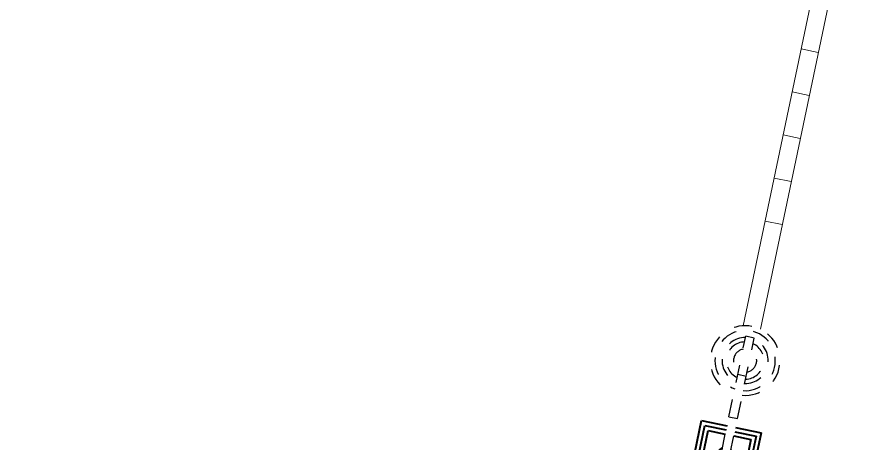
# Model space of a CAD drawing. Header units: metres. Extents: x 12093 to 20303, y 514 to 1412.
# Drawn here: x 19694.472 to 19699.289, y 710.385 to 712.808 of the extents above; entities that cross this region are included whole.
import ezdxf

# ---------------------------------------------------------------- set-up
doc = ezdxf.new("R2010")
doc.units = ezdxf.units.M
doc.linetypes.add('DASHED2', pattern=[9.525, 6.35, -3.175])
for name, color, linetype, lineweight in [('JARDINERA', 132, 'Continuous', 40), ('MANZANAS-ORIGINALES', 147, 'Continuous', 9), ('SARDINEL', 52, 'Continuous', 20), ('TEX', 81, 'Continuous', 13), ('text.-piso', 35, 'Continuous', 5)]:
    doc.layers.add(name, color=color, linetype=linetype, lineweight=lineweight)
doc.layers.add('Proyecciones', color=52, linetype='DASHED2')

# ---------------------------------------------------------------- blocks, each defined once
blk = doc.blocks.new('gfgfhfhg')
at = {"layer": 'JARDINERA'}
for p, q in [((19970.5149, 670.0708), (19970.5149, 670.417)), ((19970.5149, 670.417), (19970.6633, 670.417)), ((19970.7127, 670.417), (19970.8611, 670.417)), ((19970.8611, 670.417), (19970.8611, 670.0708)), ((19970.5396, 670.0955), (19970.5396, 670.3923)), ((19970.5396, 670.3923), (19970.6633, 670.3923)), ((19970.5643, 670.1202), (19970.5643, 670.3676)), ((19970.5643, 670.3676), (19970.6633, 670.3676)), ((19970.7127, 670.3923), (19970.8364, 670.3923)), ((19970.7127, 670.3676), (19970.8117, 670.3676)), ((19970.8117, 670.3676), (19970.8117, 670.1202)), ((19970.8364, 670.3923), (19970.8364, 670.0955)), ((19970.8117, 670.1202), (19970.5643, 670.1202)), ((19970.8611, 670.0708), (19970.5149, 670.0708)), ((19970.8364, 670.0955), (19970.5396, 670.0955))]:
    blk.add_line(p, q, dxfattribs=at)
blk.add_arc((19970.688, 670.2439), 0.0495, 120, 60, dxfattribs=at)
at = {"layer": 'Proyecciones', "ltscale": 0.005}
for p, q in [((19970.7127, 670.9364), (19970.6633, 670.9364)), ((19970.6633, 670.2686), (19970.6633, 670.9364)), ((19970.7127, 670.2686), (19970.7127, 670.9364)), ((19970.7127, 670.7138), (19970.6633, 670.7138)), ((19970.7127, 670.4665), (19970.6633, 670.4665))]:
    blk.add_line(p, q, dxfattribs=at)
for centre, radius, start, end in [((19970.688, 670.8004), 0.1979, 277.1808, 262.8192), ((19970.688, 670.8004), 0.1714, 278.2989, 261.7011), ((19970.688, 670.8004), 0.1309, 100.8934, 259.1066), ((19970.688, 670.8004), 0.1309, 280.8934, 79.1066), ((19970.688, 670.8004), 0.1061, 103.4749, 256.5251), ((19970.688, 670.8004), 0.1061, 283.4749, 76.5251), ((19970.688, 670.8004), 0.0657, 112.1279, 247.8721), ((19970.688, 670.8004), 0.0657, 292.1279, 67.8721), ((19970.688, 670.2686), 0.0247, 180, 0)]:
    blk.add_arc(centre, radius, start, end, dxfattribs=at)
at = {"layer": 'SARDINEL'}
blk.add_line((19970.5643, 670.1202), (19970.5643, 670.1202), dxfattribs=at)

msp = doc.modelspace()

# ---------------------------------------------------------------- linework, layer by layer
at = {"layer": 'MANZANAS-ORIGINALES'}
for centre, radius, start, end in [((19642.9649, 406.1238), 312.5579, 76.773768, 83.875567), ((19642.9645, 406.1205), 312.4112, 76.773437, 83.903051)]:
    msp.add_arc(centre, radius, start, end, dxfattribs=at)
at = {"layer": 'text.-piso', "ltscale": 5}
for p, q in [((19698.5969, 711.0517), (19699.0977, 713.4474)), ((19698.695, 711.0319), (19699.1961, 713.4294)), ((19698.926, 712.626), (19699.0239, 712.6055)), ((19698.8748, 712.3813), (19698.9727, 712.3608)), ((19698.8237, 712.1365), (19698.9216, 712.1161)), ((19698.7725, 711.8918), (19698.8704, 711.8714)), ((19698.7214, 711.6471), (19698.8193, 711.6267))]:
    msp.add_line(p, q, dxfattribs=at)

# ---------------------------------------------------------------- block references
at = {"layer": 'TEX', "lineweight": 20, "rotation": 348.1946199337185}
msp.add_blockref('gfgfhfhg', (13.0988, 4140.0048), dxfattribs=at)

doc.saveas('drawing.dxf')
